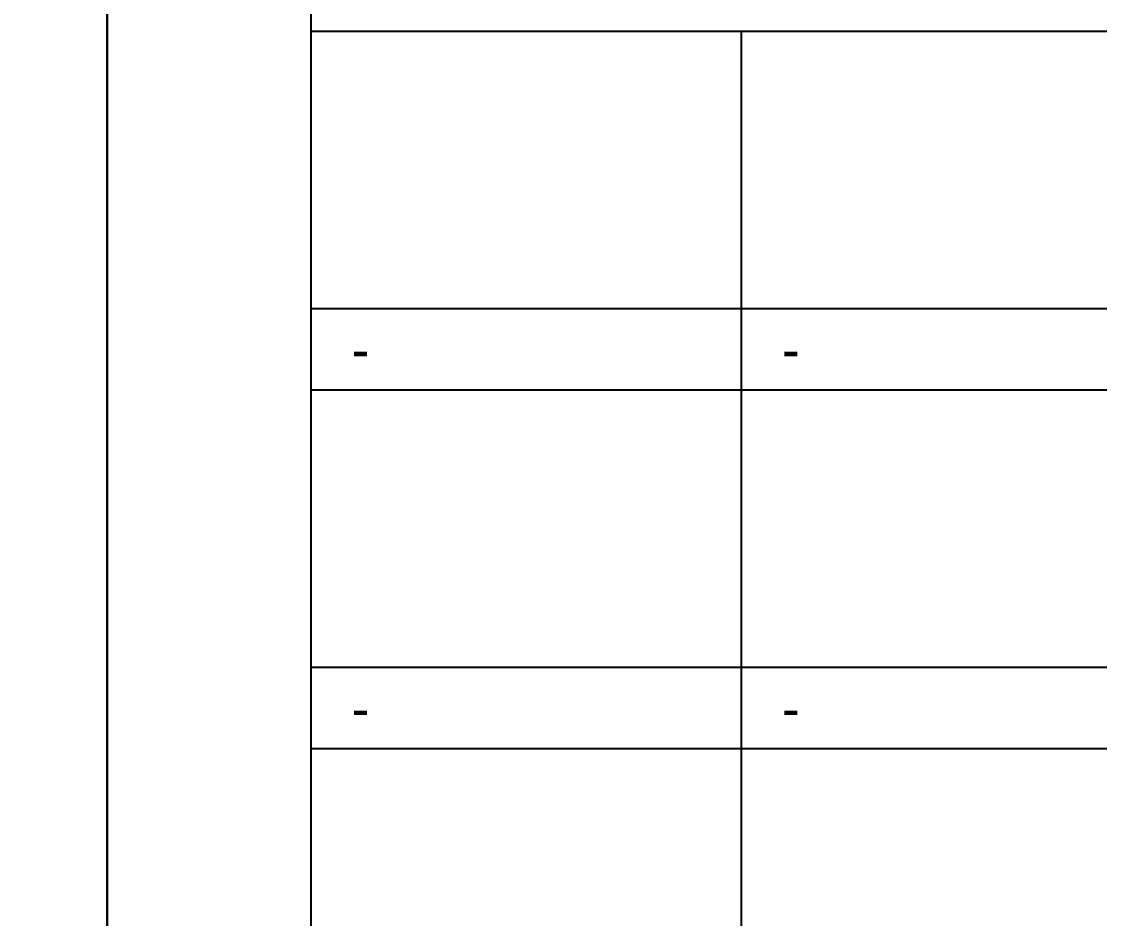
# Model space of a CAD drawing. Header units: millimetres. Extents: x 0 to 25200, y 0 to 17820.
# Drawn here: x 12348 to 15522, y 11603 to 14243 of the extents above; entities that cross this region are included whole.
import ezdxf
from ezdxf.enums import TextEntityAlignment as Align

# ---------------------------------------------------------------- set-up
doc = ezdxf.new("R2010")
doc.units = ezdxf.units.MM
doc.header["$LTSCALE"] = 100
doc.header["$MEASUREMENT"] = 0
doc.layers.add('TB-FORM', color=7, linetype='Continuous')
doc.layers.add('TB-TEXT', color=4, linetype='Continuous')
doc.styles.add('DH-TEXT', font='')
doc.styles.get('DH-TEXT').set_extended_font_data('HY울릉도L')

msp = doc.modelspace()

# ---------------------------------------------------------------- linework, layer by layer
at = {"layer": 'TB-FORM', "color": 251}
for p, q in [((24600, 14214), (13200, 14214)), ((14466.7, 14214), (14466.7, 510)), ((24600, 13398), (13200, 13398)), ((24600, 13158), (13200, 13158)), ((24600, 12342), (13200, 12342)), ((24600, 12102), (13200, 12102))]:
    msp.add_line(p, q, dxfattribs=at)
for points in [[(0, 0), (12600, 0), (12600, 17820), (0, 17820)], [(12600, 0), (25200, 0), (25200, 17820), (12600, 17820)], [(13200, 510), (24600, 510), (24600, 17310), (13200, 17310)]]:
    msp.add_lwpolyline(points, close=True, dxfattribs=at)

# ---------------------------------------------------------------- texts
at = {"layer": 'TB-TEXT', "style": 'DH-TEXT'}
for p in [(13320, 13278), (14586.7, 13278), (13320, 12222), (14586.7, 12222)]:
    msp.add_text('-', height=120, dxfattribs=at).set_placement(p, align=Align.MIDDLE_LEFT)

doc.saveas('drawing.dxf')
